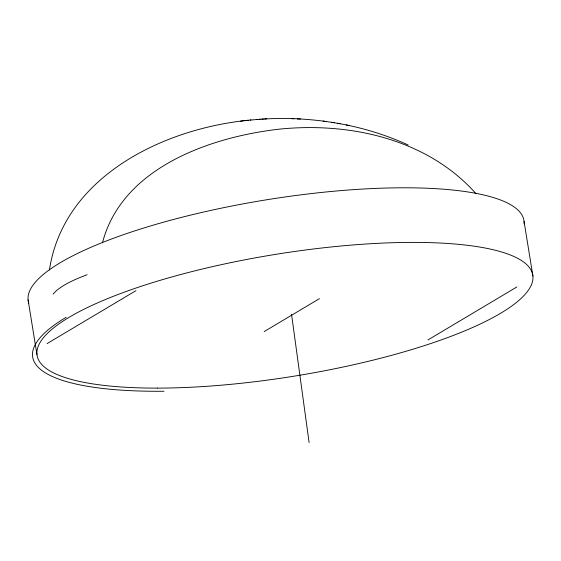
<?xml version="1.0" encoding="UTF-8"?>
<svg xmlns="http://www.w3.org/2000/svg" width="561" height="561" viewBox="0 0 561 561"><rect width="100%" height="100%" fill="white"/><g stroke="black" fill="none" stroke-linecap="round" stroke-linejoin="round"><path stroke-width="0.84" d="M49.424 269.988C63.351 177.718 161.035 129.773 245.515 120.559M102.467 242.787C121.919 167.753 210.207 136.947 279.609 129.114C349.868 122.01 427.566 139.009 476.044 193.755M53.085 294.048L56.31 290.766A107.228 26.304 -9.2 0 1 77.923 278.354L87.13 274.687M47.061 343.605L135.965 290.64M264.168 331.579L319.454 298.641M427.959 339.938L516.856 286.966M250.325 120.061L260.178 119.248M240.599 121.134L242.822 120.881M243.811 120.748L248.228 120.257M247.057 120.391L250.963 119.977M259.217 119.297L263.46 119.037M264.687 118.974C285.114 117.81 305.654 118.694 325.913 121.478M261.959 119.121L266.713 118.862M256.468 119.5L256.896 119.486M291.25 118.623L294.013 118.743M297.253 118.862L300.465 119.002M331.355 122.291C357.848 126.288 383.836 133.869 408.212 145.019M323.115 121.078L334.482 122.74M337.434 123.238L340.183 123.778M346.172 124.942L349.208 125.531M524.058 221.42L532.901 276.033M28.092 299.876L36.942 354.482M291.552 314.328L309.097 442.538M164.015 391.248A262.506 64.396 -9.2 0 1 66.156 317.281M28.807 303.192A251.09 61.598 -9.2 0 1 268.116 199.541A251.09 61.598 -9.2 0 1 524.107 223.916M157.578 388.114A251.09 61.598 -9.2 0 0 532.95 278.529A251.09 61.598 -9.2 0 0 164.24 279.126A251.09 61.598 -9.2 0 0 157.578 388.114"/></g></svg>
